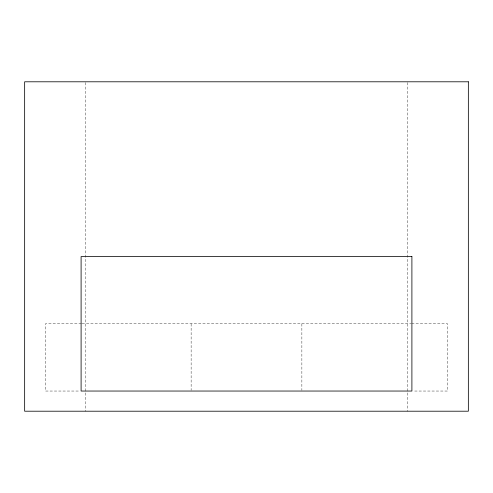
<?xml version="1.0" encoding="UTF-8"?>
<svg xmlns="http://www.w3.org/2000/svg" width="493" height="493" viewBox="0 0 493 493"><rect width="100%" height="100%" fill="white"/><g stroke="black" fill="none" stroke-linecap="round" stroke-linejoin="round"><path stroke-width="0.37" stroke-dasharray="2.46 1.85" d="M81.333 323.809L45.405 323.809L45.405 391.041L80.02 391.041M82.091 323.809L410.909 323.809M411.667 323.809L447.595 323.809L447.595 391.041L412.98 391.041M407.631 82.565L407.631 411.205M301.87 323.809L301.87 390.277M191.13 323.809L191.13 390.277M85.369 82.565L85.369 411.205"/><path stroke-width="0.74" d="M468.35 81.795L24.65 81.795L24.65 411.205L468.35 411.205L468.35 81.795M411.901 256.582L81.098 256.582L81.098 391.041L411.901 391.041L411.901 256.582"/></g></svg>
